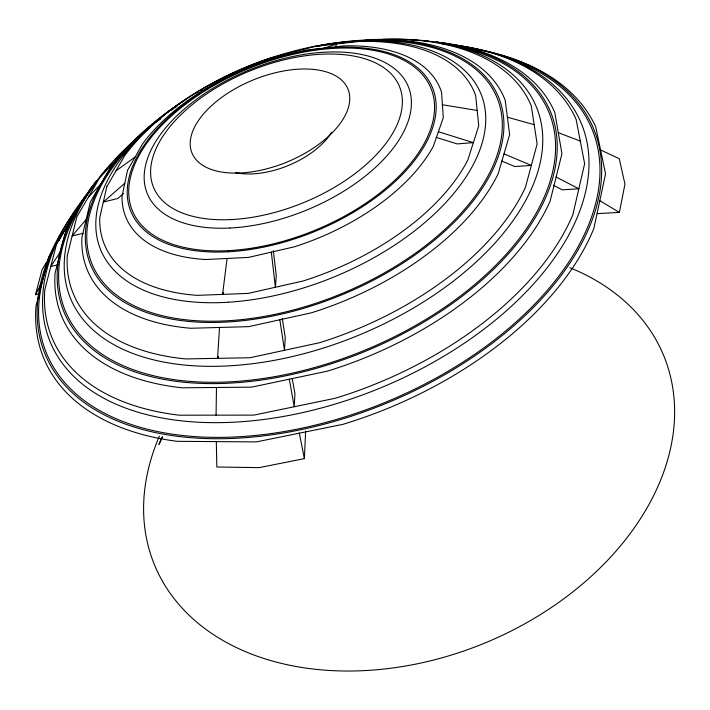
<?xml version="1.0" encoding="UTF-8"?>
<svg xmlns="http://www.w3.org/2000/svg" width="710" height="710" viewBox="0 0 710 710"><rect width="100%" height="100%" fill="white"/><g stroke="black" fill="none" stroke-linecap="round" stroke-linejoin="round"><path stroke-width="1.06" d="M216.071 415.155L216.479 387.474M216.31 441.416L216.843 466.994L259.061 467.641L304.386 458.633L305.611 431.085M299.283 432.993L304.386 458.633M219.514 327.461L217.562 358.346L218.44 356.367M227.085 258.467L222.567 294.384L223.419 292.511M597.225 213.648L619.368 212.396L624.96 184.138L619.262 158.694L600.287 149.828M39.804 293.7L35.5 294.703L42.103 269.667L46.523 262.15M162.466 436.561L158.925 444.495L162.12 437.44M335.448 46.798L336.753 43.949L324.772 48.014M35.5 294.703L42.715 280.814M58.992 240.521L63.101 232.951M76.671 209.619L48.724 257.1L36.077 305.548A299.3 177.154 -22.3 0 0 177.136 441.318L256.292 441.904L342.823 424.358A299.3 177.154 -22.3 0 0 593.888 228.38L605.55 173.852L595.681 126.691A299.3 177.154 -22.3 0 0 472.088 48.733M60.527 251.571L50.774 266.507L58.193 264.75M69.953 221.334L78.331 209.37M86.158 219.523L72.145 235.96L83.212 233.297M88.422 197.025L100.705 184.245M124.8 183.233L103.314 202.057L117.762 198.516L123.602 193.422M138.521 137.101L133.347 141.13L99.648 177.846L76.866 216.763L67.264 255.795A247.497 140.624 -22.3 0 0 185.878 358.932L249.893 357.751L319.438 342.744A247.497 140.624 -22.3 0 0 525.382 187.467L537.133 143.997L531.32 106.012A247.497 140.624 -22.3 0 0 383.435 39.334L375.945 40.177M115.907 170.941L135.14 156.963M286.875 55.096L292.697 52.212M316.837 46.629L323.068 45.005L371.8 39.538A225.523 126.3 -22.3 0 1 505.209 100.314L509.647 134.634L498.189 173.719A225.523 126.3 -22.3 0 1 311.291 312.835L248.677 326.644L190.875 328.268A225.523 126.3 -22.3 0 1 81.907 237.406L90.276 202.164L110.867 166.788A225.523 126.3 -22.3 0 1 184.032 100.713M599.595 200.593L619.368 212.396M442.41 104.752L477.182 110.458M507.393 117.203L534.177 124.676M438.389 131.749L473.366 142.639L457.187 143.917L436.109 137.349M558.3 132.681L580.283 141.077M504.002 153.892L531.355 165.386L514.91 166.557L501.792 161.055M553.383 185.266L562.24 189.845L578.845 188.78L556.134 177.03M292.192 378.403L294.934 393.677L294.233 406.759L289.298 379.184M282.305 318.453L285.269 337.836L284.479 350.287L279.829 319.775M273.341 250.639L276.27 275.56L275.409 287.257L271.309 252.139M314.148 46.691A220.535 123.149 -22.3 0 1 487.051 180.553A220.535 123.149 -22.3 0 1 157.327 315.87A220.535 123.149 -22.3 0 1 186.18 99.214M196.351 92.904A220.535 123.149 -22.3 0 1 198.241 91.785M200.131 90.676A220.535 123.149 -22.3 0 1 202.048 89.566M275.942 56.889A220.535 123.149 -22.3 0 1 279.092 55.886M281.195 55.238A220.535 123.149 -22.3 0 1 284.364 54.271M294.996 51.262A220.535 123.149 -22.3 0 1 298.2 50.428M514.315 60.527A294.881 174.065 -22.3 0 1 547.011 290.701A294.881 174.065 -22.3 0 1 189.428 436.162A294.881 174.065 -22.3 0 1 54.395 247.621M436.153 41.996A263.046 151.15 -22.3 0 1 520.173 239.678A263.046 151.15 -22.3 0 1 174.163 381.057A263.046 151.15 -22.3 0 1 96.764 180.677M100.163 176.515A263.046 151.15 -22.3 0 1 103.695 172.37M105.142 170.72A263.046 151.15 -22.3 0 1 107.343 168.252M115.765 159.315A263.046 151.15 -22.3 0 1 119.75 155.339M121.374 153.759A263.046 151.15 -22.3 0 1 123.824 151.416M398.683 40A263.046 151.15 -22.3 0 1 404.309 39.991M412.155 40.151A263.046 151.15 -22.3 0 1 416.61 40.337M424.314 40.825A263.046 151.15 -22.3 0 1 428.662 41.189M379.3 39.6A251.837 143.5 -22.3 0 1 516.312 215.911A251.837 143.5 -22.3 0 1 163.087 361.931A251.837 143.5 -22.3 0 1 133.294 141.299M134.864 139.888A251.837 143.5 -22.3 0 1 137.252 137.793M465.716 47.384A296.505 175.042 -22.3 0 1 560.03 276.935A296.505 175.042 -22.3 0 1 170.648 435.363A296.505 175.042 -22.3 0 1 80.283 204.205M86.789 194.256A283.92 165.838 -22.3 0 0 82.946 199.244L56.525 244.133L44.801 289.715A283.92 165.838 -22.3 0 0 179.213 415.19L253.798 415.119L335.182 398.283A283.92 165.838 -22.3 0 0 572.828 214.81L584.641 163.699L576.103 119.351A283.92 165.838 -22.3 0 0 452.953 44.694M460.595 45.946A287.151 168.172 -22.3 0 1 547.88 266.836A287.151 168.172 -22.3 0 1 172.273 419.672A287.151 168.172 -22.3 0 1 82.857 199.652M84.153 197.966A287.151 168.172 -22.3 0 1 86.132 195.445M453.211 44.943A287.151 168.172 -22.3 0 1 455.341 45.209M97.004 180.375A266.783 153.724 -22.3 0 0 90.498 188.656L65.79 230.714L55.078 273.173A266.783 153.724 -22.3 0 0 182.071 387.802L251.633 387.145L327.39 371.144A266.783 153.724 -22.3 0 0 550.108 201.17L561.956 153.724L554.776 112.411A266.783 153.724 -22.3 0 0 441.079 42.582M109.207 166.451A266.783 153.724 -22.3 0 1 111.497 164.028M115.384 160.043A266.783 153.724 -22.3 0 1 116.964 158.454M398.434 40.292A266.783 153.724 -22.3 0 1 401.798 40.257M411.836 40.346A266.783 153.724 -22.3 0 1 414.063 40.408M423.968 40.896A266.783 153.724 -22.3 0 1 426.142 41.047M435.816 41.943A266.783 153.724 -22.3 0 1 438.984 42.316M441.638 43.683A261.422 150.201 -22.3 0 1 516.986 241.498A261.422 150.201 -22.3 0 1 175.61 379.85A261.422 150.201 -22.3 0 1 95.282 184.059M361.381 41.056A218.902 122.218 -22.3 0 1 478.425 191.514A218.902 122.218 -22.3 0 1 170.356 317.45A218.902 122.218 -22.3 0 1 149.349 127.738M155.88 122.2A218.902 122.218 -22.3 0 1 157.549 120.824M159.244 119.466A218.902 122.218 -22.3 0 1 160.957 118.109M171.492 110.148A218.902 122.218 -22.3 0 1 174.19 108.213M569.944 267.741A275.267 197.841 -22.3 0 1 635.548 526.074A275.267 197.841 -22.3 0 1 294.091 666.122A275.267 197.841 -22.3 0 1 159.395 436.135M468.955 48.253A299.3 177.154 -22.3 0 1 471.049 48.564M158.8 120.292A203.868 112.819 -22.3 0 1 160.46 118.907M175.219 107.432A203.868 112.819 -22.3 0 1 177.021 106.127M331.579 132.326A65.302 34.87 -22.3 0 1 235.454 172.663M127.516 170.382L122.022 196.386A169.832 92.291 -22.3 0 0 205.944 259.514L248.5 257.411L294.268 246.832A169.832 92.291 -22.3 0 0 433.366 146.198L443.315 117.62L441.531 92.193A169.832 92.291 -22.3 0 0 343.596 45.919L306.161 50.082L267.714 60.093A169.832 92.291 -22.3 0 0 142.612 143.819L127.516 170.382M106.775 186.783L99.764 217.739A200.042 110.387 -22.3 0 0 197.398 295.351L248.136 293.408L302.921 281.045A200.042 110.387 -22.3 0 0 467.854 159.945L478.744 125.768L475.665 95.575A200.042 110.387 -22.3 0 0 358.701 41.491L315.08 46.372L270.466 58.007A200.042 110.387 -22.3 0 0 124.827 155.463L106.775 186.783M228.478 302.22A205.51 113.742 -22.3 0 0 481.93 96.418A205.51 113.742 -22.3 0 0 161.924 116.653A205.51 113.742 -22.3 0 0 228.478 302.22M228.664 250.612A161.347 87.401 -22.3 0 0 432.363 92.264A161.347 87.401 -22.3 0 0 183.89 105.55A161.347 87.401 -22.3 0 0 228.664 250.612M229.871 228.025A141.059 75.704 -22.3 0 0 409.776 90.836A141.059 75.704 -22.3 0 0 193.706 101.388A141.059 75.704 -22.3 0 0 229.871 228.025M228.318 251.784A162.989 88.297 -22.3 0 0 433.934 91.75A162.989 88.297 -22.3 0 0 182.843 105.32A162.989 88.297 -22.3 0 0 228.318 251.784M238.8 173.045A84.304 44.384 -22.3 0 0 349.178 92.904A84.304 44.384 -22.3 0 0 221.964 97.199A84.304 44.384 -22.3 0 0 238.8 173.045M230.741 219.603A132.903 71.106 -22.3 0 0 400.919 90.791A132.903 71.106 -22.3 0 0 197.77 100.296A132.903 71.106 -22.3 0 0 230.741 219.603"/></g></svg>
